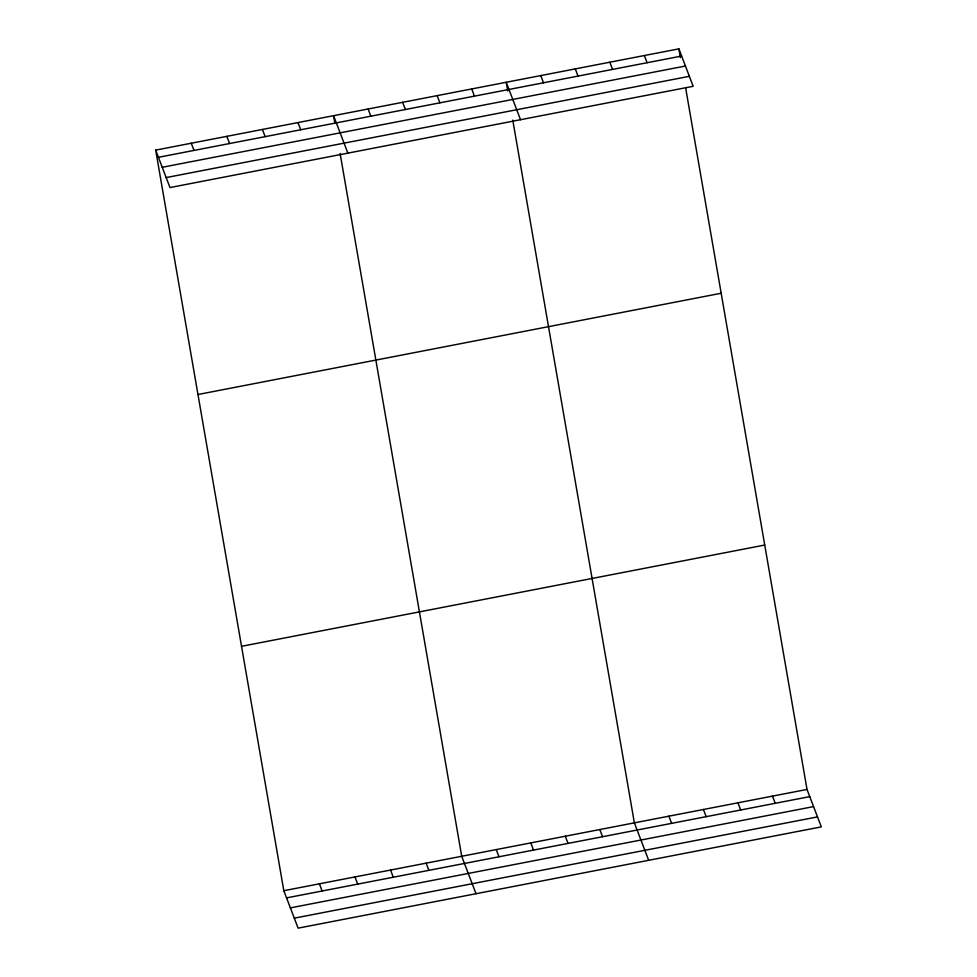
<?xml version="1.0" encoding="UTF-8"?>
<svg xmlns="http://www.w3.org/2000/svg" width="977" height="977" viewBox="0 0 977 977"><rect width="100%" height="100%" fill="white"/><g stroke="black" fill="none" stroke-linecap="round" stroke-linejoin="round"><path stroke-width="1.47" d="M155.685 150.116L678.881 48.85L693.182 86.294L169.986 187.56L155.685 150.116L283.818 890.706L298.119 928.15L821.315 826.884L807.014 789.44L685.683 88.125M158.433 157.309L681.628 56.043M162.243 167.287L685.439 66.021M166.163 177.582L689.371 76.316M197.965 394.513L721.173 293.247M241.539 646.31L764.735 545.044M283.818 890.706L807.014 789.44M286.566 897.887L809.762 796.621M290.377 907.877L813.572 806.611M294.309 918.16L817.505 816.894M644.356 55.53L647.092 62.723M609.819 62.223L612.567 69.404M575.294 68.903L578.03 76.084M540.757 75.583L543.505 82.776M520.521 119.719L506.233 82.263L507.735 90.995M772.489 796.121L775.237 803.302M471.696 88.956L474.443 96.137M737.953 802.801L740.7 809.994M437.159 95.636L439.906 102.829M703.428 809.493L706.163 816.674M402.634 102.316L405.382 109.509M668.891 816.174L671.639 823.355M368.097 109.009L370.845 116.19M648.667 860.297L634.366 822.854L512.766 120.086M347.873 153.133L333.572 115.689L334.83 122.955M599.829 829.534L602.577 836.727M297.997 122.577L300.733 129.758M565.304 836.227L568.04 843.407M262.41 129.465L265.158 136.646M530.767 842.907L533.515 850.088M226.835 136.34L229.583 143.534M496.243 849.587L498.978 856.78M191.26 143.228L194.008 150.421M476.007 893.723L461.706 856.279L340.118 153.511M426.131 863.155L428.879 870.348M390.556 870.043L393.291 877.236M354.969 876.931L357.716 884.124M319.394 883.819L322.141 891.012M678.881 48.85L680.395 57.582"/></g></svg>
